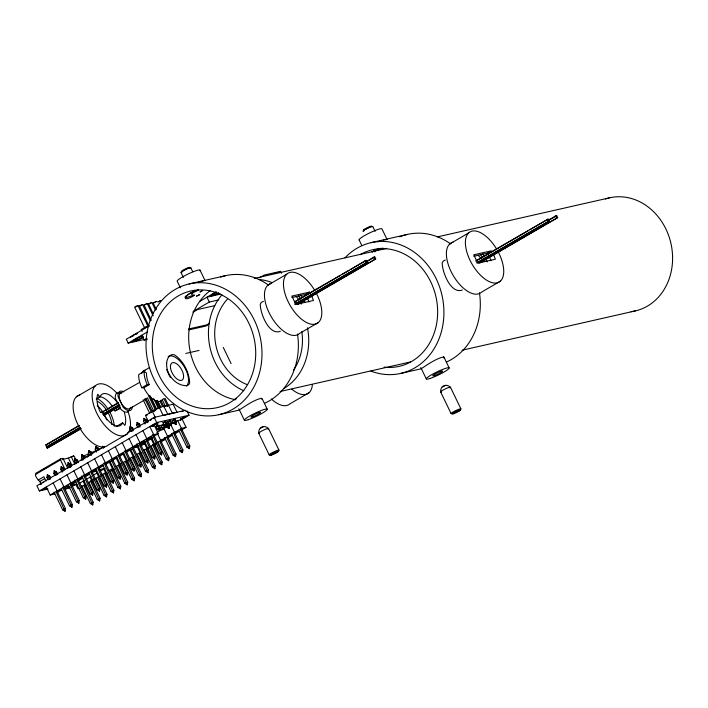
<?xml version="1.0" encoding="UTF-8"?>
<svg xmlns="http://www.w3.org/2000/svg" width="708" height="708" viewBox="0 0 708 708"><rect width="100%" height="100%" fill="white"/><g stroke="black" fill="none" stroke-linecap="round" stroke-linejoin="round"><path stroke-width="1.06" d="M262.057 399.471L261.447 398.25C253.676 399.967 245.499 406.073 239.561 409.737M443.987 358.195L443.385 356.965C435.995 358.54 426.517 365.195 421.711 368.425M47.87 479.334L46.914 477.36L47.356 474.696L49.772 476.103L50.728 478.077M54.773 475.307L53.817 473.342L54.259 470.678L56.675 472.086L57.631 474.05M62.145 472.271L60.72 469.315L61.162 466.652L63.578 468.059L64.525 470.024M68.57 467.262L67.623 465.298L68.065 462.625L70.481 464.032L71.428 466.006M54.047 492.122L62.614 509.831L65.021 511.238L65.472 508.574L57.383 491.848M75.473 463.236L74.526 461.271L74.968 458.607L77.376 460.014L78.331 461.979M64.286 487.821L72.366 504.547L71.924 507.211L69.508 505.804L61.428 489.086M82.854 460.2L81.42 457.244L81.871 454.58L84.279 455.987L85.234 457.961M68.331 485.06L76.411 501.786L78.827 503.193L79.269 500.529L66.995 474.864M89.279 455.191L88.323 453.226L88.766 450.562L91.182 451.969L92.137 453.934M74.756 480.051L83.314 497.759L85.73 499.167L86.172 496.503L78.084 479.776M96.651 452.155L95.226 449.199L95.668 446.536L98.085 447.943L99.032 449.907M84.987 475.758L93.075 492.476L92.633 495.149L90.217 493.733L81.659 476.033M81.774 485.83L90.341 503.538L92.748 504.946L93.199 502.282L85.11 485.555M87.695 462.793L99.978 488.458L99.527 491.122L97.12 489.715L89.031 472.988M92.013 481.529L100.093 498.255L99.651 500.928L97.235 499.512L89.155 482.794M95.934 468.962L104.023 485.688L106.43 487.095L106.873 484.431L98.793 467.705M96.058 478.767L104.138 495.494L106.554 496.901L106.997 494.237L98.916 477.511M105.696 463.687L113.776 480.413L113.333 483.077L110.917 481.67L102.837 464.944M102.952 474.741L111.041 491.467L113.457 492.874L113.899 490.21L105.811 473.484M108.404 450.722L120.679 476.387L120.236 479.05L117.82 477.643L109.74 460.917M130.679 431.048L129.732 429.083L130.175 426.42L132.591 427.827L133.538 429.791M109.855 470.723L117.944 487.449L120.36 488.856L120.802 486.184L112.714 469.466M116.634 456.899L124.723 473.617L127.139 475.033L127.582 472.36L119.493 455.633M137.582 427.03L136.635 425.066L137.078 422.393L139.494 423.8L140.441 425.774M119.617 465.439L127.706 482.166L127.254 484.83L124.847 483.422L116.758 466.696M123.537 452.872L131.626 469.599L134.042 471.006L134.485 468.342L126.396 451.615M144.963 423.986L143.538 421.039L143.981 418.375L146.397 419.782L147.822 422.729M123.661 462.678L131.741 479.396L134.157 480.803L134.6 478.139L126.52 461.412M130.44 448.845L138.529 465.572L140.936 466.979L141.388 464.315L133.299 447.589M133.423 457.395L141.503 474.121L141.06 476.785L138.644 475.378L130.564 458.651M136.865 443.845L145.423 461.554L147.839 462.961L148.282 460.288L140.202 443.571M137.467 454.625L145.547 471.351L147.963 472.758L148.406 470.094L140.317 453.368M144.246 440.801L152.326 457.527L154.742 458.934L155.185 456.271L147.105 439.544M158.84 425.048L160.265 427.995L159.822 430.668L157.406 429.26L155.981 426.305M143.892 449.624L152.45 467.324L154.866 468.74L155.309 466.068L147.22 449.35M160.601 425.26L162.026 428.207L164.442 429.614L164.884 426.951L163.459 423.995M153.999 435.517L162.088 452.244L161.645 454.908L159.229 453.501L151.14 436.783M165.743 421.021L167.168 423.977L166.725 426.641L164.309 425.234L162.884 422.278M154.123 445.323L162.212 462.05L161.76 464.714L159.353 463.306L151.264 446.58M168.079 422.95L169.504 425.897L169.062 428.57L166.654 427.163L165.699 425.189M167.504 421.233L168.929 424.18L171.345 425.596L171.787 422.924L170.363 419.977M158.167 442.553L166.256 459.28L168.663 460.687L169.106 458.023L160.548 440.314M174.982 418.924L176.407 421.88L175.965 424.543L173.548 423.136L172.124 420.18M164.592 437.553L173.15 455.262L175.566 456.669L176.009 454.005L167.929 437.279M174.832 433.252L182.912 449.978L182.469 452.642L180.053 451.235L171.495 433.526M181.257 428.243L189.815 445.952L189.372 448.624L186.956 447.208L178.867 430.491M278.987 450.182L268.518 428.517C264.19 424.358 258.154 427.278 258.73 433.252L269.199 454.917M460.917 408.897L450.447 387.232C446.12 383.072 440.084 385.993 440.659 391.966L451.129 413.631M144.786 328.167L134.626 307.148L135.361 306.546L137.954 305.537L148.114 326.556L147.184 326.76M137.954 305.537L137.219 306.13M148.946 326.158L139.414 305.874L142.573 304.484L150.423 320.724M151.255 320.335L144.034 304.829L147.193 303.44L153.202 315.856M147.193 303.44L146.459 304.033M153.105 313.555L148.521 303.918L151.813 302.387L155.512 310.033M156.344 309.635L153.114 302.953L156.441 301.343L155.698 301.935M263.5 426.552L262.42 427.331M182.478 271.182L187.921 268.137M80.712 460.607L82.615 458.12M82.562 459.828L83.96 458.908M86.987 456.704L88.58 455.731L87.137 457.032L88.261 456.147M147.512 422.375L146.83 422.366M165.876 421.587L163.044 422.835L163.875 422.649M175.115 419.49L172.283 420.738L173.115 420.552M364.416 229.896L370.682 226.578M386.718 239.738L387.028 239.393L383.24 240.127M160.893 300.511L157.734 301.9L159.07 301.519M41.144 483.591L39.949 484.555L40.4 484.555M48.206 479.75L50.206 478.696M68.915 467.678L69.419 467.342M89.615 455.607L90.128 455.271M103.926 447.226L103.518 447.766M131.024 431.473L131.538 431.137M151.565 419.216L150.37 420.18L150.822 420.18M169.991 420.879L170.646 420.34L167.911 421.791M167.708 423.853L168.362 423.322L166.778 423.844M95.943 470.431L95.27 470.802M445.04 385.648L443.943 386.249M200.152 292.006L202.771 290.386A12.682 1.699 -25.8 0 1 200.09 291.873M149.149 325.928L126.298 339.247L128.175 343.132L144.167 339.504M128.175 343.132L147.432 331.902M199.408 301.599L216.02 291.917M141.759 335.211L144.105 340.061L146.937 338.406M193.249 311.414L209.311 302.042L218.79 299.891M192.841 312.29L197.55 309.555L214.798 305.635M259.632 277.713L264.155 275.076L280.536 271.359L281.474 273.297M278.625 272.465L280.536 271.359M76.455 396.781L95.474 385.701M267.783 285.244L286.802 274.155M209.674 323.211L206.86 324.848L188.532 329.008M208.798 324.37L205.957 326.025L188.894 329.893M143.06 371.302L149.645 367.461M96.2 399.073L99.996 396.861A18.125 9.009 59.8 0 1 118.077 403.649M143.83 387.763L149.264 384.594A17.399 8.646 59.8 0 1 146.521 373.036L144.149 371.417L138.715 374.585A20.116 10.001 59.8 0 0 141.848 387.754L143.83 387.763A17.399 8.646 59.8 0 0 163.061 399.011M120.201 393.312L139.441 382.515M141.848 387.754L147.282 384.586L149.264 384.594M80.208 427.685L46.719 446.819L45.79 444.872L79.128 425.437M101.04 412.658L118.192 402.666M47.834 444.075L79.269 425.738M102.138 412.41L104.041 411.304M105.943 410.189L118.333 402.967M310.343 293.758L309.414 292.112L305.334 294.484L291.9 297.537M294.581 301.732L366.178 260.385L367.116 262.323L295.661 303.98M294.723 302.042L340.451 275.385M342.362 274.27L349.026 270.385M350.938 269.27L366.178 260.385M46.719 446.819L80.066 427.375M102.934 414.047L119.13 404.604M103.076 414.348L119.271 404.914M366.151 261.633L373.709 257.225L374.798 256.977L375.736 258.916L298.307 304.059M367.248 261.385L374.798 256.977M46.259 446.217L47.197 448.155L80.252 428.889M103.855 415.127L119.909 405.764M81.34 428.641L47.197 448.155M104.005 415.428L120.059 406.073M294.572 304.228L367.116 262.323M375.736 258.916L297.21 304.307L296.271 302.369M113.643 408.428A18.125 9.009 59.8 0 1 114.979 410.932L120.413 407.764M120.422 408.41L114.979 410.932M130.104 408.392L146.406 398.887M67.747 468.298L62.941 458.35L60.543 458.89L36.303 473.024A1.965 1.876 37.5 0 0 35.851 473.307C33.701 477.148 40.604 480.785 41.259 484.369M115.979 426.676L122.634 422.8L124.9 425.393A21.744 10.806 59.8 0 0 124.289 412.454M41.56 470.457L46.923 467.333M35.471 474.484L60.472 459.917A1.018 0.504 59.8 0 1 60.543 458.89M62.269 459.465L68.41 458.076L73.526 455.943A1.018 0.504 59.8 0 1 74.473 456.74L75.889 459.66M71.667 457.032L73.526 455.943M148.503 421.702L145.467 415.419L159.265 407.365L173.133 404.224L177.035 412.304L163.176 415.454L155.999 400.578M38.161 480.051L43.869 476.723L45.949 481.033M166.787 406.277L168.504 405.268M39.852 481.458L44.604 478.688M46.914 477.36L49.772 476.103M53.817 473.342L56.675 472.086M60.72 469.315L63.578 468.059M67.623 465.298L70.481 464.032M74.526 461.271L77.376 460.014M81.42 457.244L84.279 455.987M88.323 453.226L91.182 451.969M95.226 449.199L98.085 447.943M129.732 429.083L132.591 427.827M136.635 425.066L139.494 423.8M143.538 421.039L146.397 419.782M449.713 243.959L468.731 232.87M104.607 446.305L36.887 485.785L39.391 490.963L48.011 488.998M127.502 432.96L154.211 417.393L185.478 410.295M127.166 433.96L108.147 445.049A28.993 14.408 59.8 0 1 79.5 427.57A28.993 14.408 59.8 0 1 79.792 395.046M318.494 322.423L299.475 333.512A28.993 14.408 59.8 0 1 270.828 316.025A28.993 14.408 59.8 0 1 271.12 283.51M39.391 490.963L156.707 422.561L189.054 415.224L186.974 410.914M152.707 426.543L154.433 425.535L158.335 433.623L154.025 436.137M157.406 429.26L160.265 427.995M164.309 425.234L167.168 423.977M168.929 424.18L171.787 422.924M156.831 432.367L162.867 428.844M167.185 426.331L163.734 428.34L167.637 436.42L172.265 435.376L167.946 437.889M168.911 425.322L174.088 422.304M175.814 421.295L182.16 419.242L186.062 427.331L180.885 430.349M46.285 486.936L50.197 495.016L153.716 434.668L158.335 433.623M166.654 427.163L169.504 425.897M173.548 423.136L176.407 421.88M180.434 420.251L189.054 415.224M57.41 492.458L61.72 489.945L57.1 490.998L53.189 482.909M64.304 488.44L68.623 485.927L64.003 486.971L60.092 478.891M71.207 484.414L75.526 481.9L70.897 482.953M78.11 480.396L82.42 477.873L77.8 478.927L73.897 470.838M85.013 476.369L89.323 473.856L84.703 474.9L80.792 466.82M91.916 472.342L96.226 469.829L91.606 470.882M98.81 468.324L103.129 465.811L98.509 466.855L94.598 458.775M105.713 464.298L116.926 457.757L112.306 458.811M119.519 456.253L123.829 453.74L119.209 454.784L115.298 446.704M126.422 452.226L137.635 445.695L133.016 446.739L129.104 438.659M140.219 444.181L144.936 441.341M147.122 440.155L151.432 437.641M138.573 445.482L134.874 447.633L138.901 446.721M70.853 485.077L76.42 481.821M78.278 480.741L82.925 478.033M85.712 476.413L89.429 474.245M91.288 473.156L95.934 470.448M147.052 440.951L152.662 437.677M145.326 442.155L141.051 443.606M147.848 440.677L152.662 437.871L150.716 438.314M65.003 487.308L65.817 488.989L69.703 486.723M140.83 445.952L144.529 443.801L140.503 444.712M70.092 487.538L65.817 488.989M71.694 486.6L75.384 484.449M79.977 483.006L84.615 480.298M86.473 479.21L91.12 476.502M92.978 475.422L97.624 472.714M100.412 471.085L105.058 468.377L98.97 469.758M81.376 486.715L84.827 484.706L83.084 481.113M88.279 482.697L98.624 476.661L100.474 476.236M101.217 475.148L105.527 472.634L103.793 469.041M108.979 470.625L112.43 468.608L109.386 462.324M115.882 466.599L121.059 463.581M122.785 462.572L128.077 460.147M128.821 459.058L133.131 456.545L130.095 450.253M136.582 454.527L140.034 452.518L136.998 446.226M143.485 450.509L181.443 428.375L186.062 427.331M85.128 486.166L86.854 485.166M92.031 482.148L93.757 481.139M105.837 474.103L107.563 473.094M110.147 471.59L114.466 469.068M119.643 466.05L121.36 465.05M126.537 462.032L128.263 461.023M133.44 458.005L135.166 457.005M140.343 453.987L142.069 452.978M154.149 445.934L155.875 444.934M161.043 441.916L165.362 439.403L160.743 440.447L157.264 433.261M174.849 433.871L179.159 431.349L174.54 432.402L170.637 424.313M234.383 399.701L236.295 398.586M473.829 256.252L487.263 253.199L491.343 250.827L473.767 254.809L477.811 263.181L495.388 259.199L493.671 254.942M475.564 261.004L548.107 219.099L549.045 221.038L477.59 262.695M476.652 260.756L528.106 230.764M530.009 229.657L548.107 219.099M548.089 220.347L555.638 215.94L556.736 215.692L557.674 217.63L480.236 262.774M549.178 220.1L556.736 215.692M476.502 262.942L549.045 221.038M479.148 263.022L557.674 217.63M62.614 509.831L65.472 508.574M69.508 505.804L72.366 504.547M76.411 501.786L79.269 500.529M83.314 497.759L86.172 496.503M90.217 493.733L93.075 492.476M97.12 489.715L99.978 488.458M110.917 481.67L113.776 480.413M117.82 477.643L120.679 476.387M131.626 469.599L134.485 468.342M138.529 465.572L141.388 464.315M145.423 461.554L148.282 460.288M159.229 453.501L162.088 452.244M90.341 503.538L93.199 502.282M97.235 499.512L100.093 498.255M111.041 491.467L113.899 490.21M117.944 487.449L120.802 486.184M138.644 475.378L141.503 474.121M145.547 471.351L148.406 470.094M152.45 467.324L155.309 466.068M159.353 463.306L162.212 462.05M166.256 459.28L169.106 458.023M173.15 455.262L176.009 454.005M180.053 451.235L182.912 449.978M186.956 447.208L189.815 445.952M309.095 392.674L290.076 403.764A28.993 14.408 59.8 0 1 271.359 399.011M500.423 281.138L481.405 292.227A28.993 14.408 59.8 0 1 452.757 274.739A28.993 14.408 59.8 0 1 453.049 242.225M141.839 305.077L141.025 305.511M151.078 302.98L150.264 303.413M160.327 300.882L159.504 301.316M145.335 423.092L146.069 422.703M138.432 427.11L139.927 426.393M76.322 463.324L77.057 462.935M62.516 471.369L63.251 470.979M55.622 475.387L56.348 475.006M164.637 422.313L165.362 421.924M162.353 425.287C166.486 423.039 158.902 426.101 161.592 425.623M173.876 420.216L174.611 419.826M46.648 488.077L42.453 489.724L46.339 487.458M161.76 430.013L162.495 429.632M280.35 331.309C268.881 335.689 260.208 313.202 260.261 304.21L261.332 302.351L263.429 301.36M462.28 290.023C450.81 294.404 442.146 271.916 442.199 262.925L443.261 261.066L445.359 260.084M194.496 295.378L191.797 296.847A12.434 2.965 -36.9 0 1 185.434 298.289L186.292 296.192L190.036 293.28L197.895 289.935M300.555 302.617L302.139 301.794M482.493 261.332L484.077 260.509M136.396 306.564L135.555 306.936M145.644 304.467L143.866 305.051M154.884 302.369L153.114 302.953M152.893 418.517L154.264 417.915M132.263 430.747L133.024 430.411M88.42 453.916L84.517 455.633L85.456 457.58M91.35 452.624L96.235 450.483M98.182 449.615L104.041 447.04M90.854 454.89L91.615 454.554M168.495 421.596L169.256 421.26M70.154 466.953L70.915 466.625M42.471 482.891L43.843 482.29M140.591 305.714L139.246 306.095M149.831 303.617L148.485 303.998M261.588 427.729L260.305 428.101M443.518 386.444L442.314 386.842M380.869 248.296L371.966 251.995A12.682 1.699 -25.8 0 1 377.576 249.03M181.991 411.622L183.036 411.277M77.818 462.598L78.393 462.413M57.109 474.67L57.693 474.475M377.718 241.782L380.665 240.835M198.727 282.12L200.054 281.731M201.311 281.412L203.329 280.934M189.08 283.952L225.463 275.695M371.01 242.667L407.392 234.41M254.287 278.448L386.701 248.393M437.296 236.915L609.535 197.824M220.657 294.086L206.966 297.192L209.311 302.042M148.768 325.866L146.653 326.344L141.219 329.512L142.158 331.45M309.414 292.112L291.838 296.094L295.882 304.467L313.458 300.475L311.741 296.227M144.105 340.061L147.299 339.336M185.806 353.442L199.09 350.433M155.141 410.764L152.362 411.392L155.406 417.676M145.467 415.419L147.308 414.994M280.103 391.515L410.357 361.956M462.032 350.23L635.35 310.901M45.79 444.872L46.878 444.624M154.433 425.535L149.813 426.588L153.716 434.668M164.884 426.951L162.026 428.207L163.176 427.951M218.922 414.684L239.26 410.074M400.861 373.399L421.189 368.788M151.583 437.588L146.813 438.695L142.91 430.606M148.68 439.5L150.618 439.066M144.538 441.668L139.918 442.712L136.007 434.632M143.087 442.42L145.034 441.978M142.149 442.73L145.175 442.04M47.808 466.811L48.356 466.687M130.732 449.713L126.112 450.766L122.201 442.677M155.689 444.049L153.84 444.474L150.795 438.181M148.786 448.076L146.937 448.491L143.901 442.208M110.032 461.784L105.403 462.828L101.501 454.748M155.185 456.271L152.326 457.527L153.477 457.271M127.582 472.36L124.723 473.617L125.865 473.36M72.482 485.113L74.42 484.67M72.03 485.467L77.101 484.316M69.8 487.361L67.862 487.803L67.048 486.122M50.197 495.016L54.817 493.972M79.774 488.308L77.924 488.724L75.756 484.237M106.873 484.431L104.023 485.688L105.165 485.431M134.6 478.139L131.741 479.396L132.892 479.139M127.706 482.166L124.847 483.422L125.989 483.166L127.254 484.83L118.475 465.696M106.997 494.237L104.138 495.494L105.288 495.228M204.612 280.669L205.099 280.678L200.01 270.146M99.996 396.861L97.739 394.267A21.744 10.806 59.8 0 0 100.403 412.304L102.218 411.897A18.125 9.009 59.8 0 0 122.634 422.8M174.699 422.88L175.965 424.543L173.841 419.189M188.098 446.952L189.372 448.624L180.584 429.49M167.796 426.897L169.062 428.57L166.938 423.207M165.46 424.977L166.725 426.641L164.592 421.287M181.204 450.978L182.469 452.642L173.203 432.526M158.557 428.995L159.822 430.668L157.689 425.304M143.981 418.375L146.202 422.003M137.078 422.393L139.768 427.012M160.38 453.244L161.645 454.908L152.379 434.8M160.495 463.041L161.76 464.714L152.503 444.597M130.175 426.42L132.874 431.039M139.795 475.112L141.06 476.785L132.272 457.651M118.971 477.387L120.236 479.05L111.448 459.917M88.766 450.562L91.465 455.182M112.068 481.405L113.333 483.077L104.067 462.961M81.871 454.58L84.084 458.218M98.262 489.449L99.527 491.122L90.748 471.988M98.385 499.255L99.651 500.928L90.394 480.812M68.065 462.625L70.756 467.245M91.359 493.476L92.633 495.149L83.367 475.033M61.162 466.652L63.384 470.289M70.658 505.547L71.924 507.211L62.667 487.104M487.263 253.199L488.201 254.845M104.536 414.835L106.837 419.879M555.638 215.94L556.577 217.878M547.019 219.347L547.957 221.285M386.993 239.322L381.939 228.861A12.682 1.699 -25.8 0 0 368.275 233.596A12.682 1.699 -25.8 0 0 359.682 240.109M443.642 356.496L449.155 367.903M372.753 226.516L375.134 231.445M373.709 257.225L374.647 259.163M359.098 239.906L361.859 245.614M420.8 367.541L426.313 378.948M365.089 260.632L366.027 262.571M262.164 398.728L267.226 409.189M190.824 267.801L192.726 271.739M223.286 347.451L231.109 363.62M181.036 272.536L183.416 277.456M180.39 287.846L177.168 281.191A12.682 1.699 -25.8 0 1 189.328 273.438A12.682 1.699 -25.8 0 1 199.815 270.721M238.87 408.826L244.384 420.233M177.531 420.295L181.443 428.375M164.999 398.268L172.416 413.357M163.849 398.524L167.654 406.401M162.141 399.524L165.468 406.41M163.884 406.321L167.796 414.401M160.849 400.294L164.176 407.189M160.176 401.542L162.557 406.463M169.212 420.233L171.345 425.596M157.99 401.56L160.849 407.463M157.141 400.321L160.468 407.206M155.751 400.365L159.557 408.233M153.654 398.657L158.415 408.489M150.043 395.719L156.698 409.49M150.14 396.453L156.326 409.242M148.521 395.728L155.654 410.481M162.318 424.26L164.442 429.614M166.778 437.535L175.566 456.669M147.282 397.71L153.946 411.481M145.998 398.48L152.185 411.277M154.211 417.393L156.707 422.561M144.848 398.746L151.512 412.516M143.14 399.746L149.795 413.516M159.875 441.562L168.663 460.687M145.954 439.801L154.742 458.934M146.078 449.607L154.866 468.74M139.051 443.827L147.839 462.961M139.175 453.633L147.963 472.758M132.148 447.854L140.936 466.979M124.776 450.89L134.042 471.006M122.758 453.377L126.236 460.563M125.369 461.678L134.157 480.803M118.351 455.899L127.139 475.033M115.855 457.403L119.333 464.59M102.607 446.164L103.554 448.129M111.572 469.723L120.36 488.856M97.89 450.173L95.668 446.536L96.138 448.137M104.669 473.749L113.457 492.874M97.642 467.97L106.43 487.095M96.456 472.165L98.624 476.661M97.766 477.767L106.554 496.901M89.987 477.086L91.73 480.679M77.181 462.244L74.968 458.607L75.437 460.209M71.127 456.492L74.977 464.448M83.96 485.812L92.748 504.946M68.41 458.076L71.773 465.041M76.942 480.042L85.73 499.167M60.472 459.917L65.189 469.678M70.039 484.06L78.827 503.193M56.481 474.307L54.259 470.678L54.728 472.28M50.056 479.316L47.356 474.696L47.825 476.298M56.242 492.104L65.021 511.238M489.6 257.314L490.971 260.721M307.67 298.599L309.042 302.006M143.45 336.84A5.797 0.779 -25.8 0 1 136.423 340.291A5.797 0.779 -25.8 0 1 135.033 339.805A5.797 0.779 -25.8 0 1 141.821 336.273M275.173 272.863A7.974 1.071 -25.8 0 1 276.368 272.881M130.582 337.362A7.974 1.071 -25.8 0 1 137.157 333.3M143.512 337.229A7.974 1.071 -25.8 0 1 132.334 341.61A7.974 1.071 -25.8 0 1 142.689 335.574M218.657 292.9A5.797 0.779 -25.8 0 1 213.179 294.794A5.797 0.779 -25.8 0 1 216.621 292.183M132.945 336.096A5.797 0.779 -25.8 0 1 133.697 335.548M135.954 334.238A5.797 0.779 -25.8 0 1 137.29 333.565M218.781 293.156A7.974 1.071 -25.8 0 1 211.249 295.767A7.974 1.071 -25.8 0 1 215.984 292.174M478.112 255.261A10.877 5.407 59.8 0 1 481.006 258.739M383.232 248.181A5.434 0.726 -25.8 0 1 382.736 248.827M374.647 251.765A5.434 0.726 -25.8 0 1 375.603 251.172M376.753 250.535A5.434 0.726 -25.8 0 1 382.409 248.172M363.788 231.259A5.434 0.726 -25.8 0 1 366.903 228.551A5.434 0.726 -25.8 0 1 372.674 226.764M364.018 230.295A4.708 0.628 -25.8 0 1 367.266 227.675A4.708 0.628 -25.8 0 1 371.364 226.746M482.661 253.721A18.125 9.009 59.8 0 1 484.732 256.871M486.069 259.376A18.125 9.009 59.8 0 1 487.175 261.933M498.158 251.782A28.993 14.408 59.8 0 1 490.219 282.032A28.993 14.408 59.8 0 1 465.722 238.844A28.993 14.408 59.8 0 1 496.547 248.942M451.952 413.64A5.434 0.726 -25.8 0 1 452.952 412.083A5.434 0.726 -25.8 0 1 459.563 409.029A5.434 0.726 -25.8 0 1 459.713 410.047M441.473 391.975A5.434 0.726 -25.8 0 1 445.226 388.949A5.434 0.726 -25.8 0 1 449.952 387.869M480.36 254.358A20.116 10.001 59.8 0 1 482.652 257.854M399.746 236.826A67.048 57.49 77.2 0 1 450.509 243.844M479.449 292.705A67.048 57.49 77.2 0 1 446.748 361.93M344.991 257.836A67.048 57.49 77.2 0 1 441.969 295.209A67.048 57.49 77.2 0 1 370.842 371.054M360.142 254.676A59.799 51.268 77.2 0 1 436.137 297.617A59.799 51.268 77.2 0 1 384.055 367.133M312.387 384.497A28.993 14.408 59.8 0 1 291.802 389.17M181.85 272.545A5.434 0.726 -25.8 0 1 184.965 269.837A5.434 0.726 -25.8 0 1 190.744 268.049M192.328 294.209A5.434 0.726 -25.8 0 1 192.709 293.05A5.434 0.726 -25.8 0 1 198.567 290.085M181.593 271.651A4.708 0.628 -25.8 0 1 185.894 268.695A4.708 0.628 -25.8 0 1 189.434 268.031M270.022 454.925A5.434 0.726 -25.8 0 1 271.022 453.368A5.434 0.726 -25.8 0 1 277.633 450.315A5.434 0.726 -25.8 0 1 277.784 451.332M259.544 433.261A5.434 0.726 -25.8 0 1 263.296 430.234A5.434 0.726 -25.8 0 1 268.022 429.154M298.431 295.643A20.116 10.001 59.8 0 1 300.723 299.139M141.706 373.328A17.399 8.646 59.8 0 1 145.06 370.257M170.531 377.461A17.399 8.646 59.8 0 1 168.292 373.505M167.814 372.496A17.399 8.646 59.8 0 1 166.645 369.426M168.115 356.584A17.399 8.646 59.8 0 1 183.921 366.231A17.399 8.646 59.8 0 1 186.531 386.002M147.282 384.586A20.116 10.001 59.8 0 1 144.149 371.417M235.799 399.755A59.799 51.268 77.2 0 1 190.532 353.009A59.799 51.268 77.2 0 1 210.055 290.731M220.639 277.058A67.048 57.49 77.2 0 1 268.58 285.129M297.51 333.981A67.048 57.49 77.2 0 1 264.819 403.206M194.178 294.732A12.682 1.699 -25.8 0 1 184.983 297.36M185.177 296.776A12.682 1.699 -25.8 0 1 186.133 295.856M187.788 294.67A12.682 1.699 -25.8 0 1 194.656 290.802M296.183 296.546A10.877 5.407 59.8 0 1 299.077 300.024M300.475 302.493A10.877 5.407 59.8 0 1 301.201 304.201M97.686 401.445A18.125 9.009 59.8 0 1 106.669 410.304M108.138 412.737A18.125 9.009 59.8 0 1 111.882 424.685M97.279 405.649A18.125 9.009 59.8 0 1 103.138 412.366M98.89 396.71A18.125 9.009 59.8 0 1 112.643 406.817M97.244 398.445A21.744 10.806 59.8 0 1 108.023 409.065M109.501 411.49A21.744 10.806 59.8 0 1 114.271 426.331M127.944 411.401A28.993 14.408 59.8 0 1 116.032 434.464A28.993 14.408 59.8 0 1 92.137 394.914A28.993 14.408 59.8 0 1 116.988 393.276M300.732 295.006A18.125 9.009 59.8 0 1 301.803 296.546M304.139 300.661A18.125 9.009 59.8 0 1 304.9 302.36M316.228 293.068A28.993 14.408 59.8 0 1 308.29 323.317A28.993 14.408 59.8 0 1 283.793 280.12A28.993 14.408 59.8 0 1 314.618 290.227M129.608 408.419A10.877 5.407 59.8 0 1 121.891 410.171L120.431 408.737L115.342 398.206L115.262 396.453A10.877 5.407 59.8 0 1 121.103 393.418M130.812 407.339A9.062 4.505 59.8 0 1 121.767 403.941A9.062 4.505 59.8 0 1 121.245 392.772M132.325 406.834A10.877 5.407 59.8 0 1 124.608 408.587L123.148 407.153L118.059 396.622L117.979 394.869A10.877 5.407 59.8 0 1 123.82 391.834M243.844 390.754A57.994 49.719 77.2 0 1 221.949 294.864M258.659 279.456A57.994 49.719 77.2 0 1 271.633 282.43M307.467 327.822A57.994 49.719 77.2 0 1 283.589 388.674M605.367 199.01A57.994 49.719 77.2 0 1 670.91 243.278A57.994 49.719 77.2 0 1 631.076 311.653M247.163 384.621A50.737 43.507 77.2 0 1 227.595 298.944M301.812 331.574A50.737 43.507 77.2 0 1 293.36 370.275M166.654 363.231C165.938 374.213 175.513 385.984 186.85 385.692L188.717 384.736L189.691 382.922C189.204 372.249 183.363 360.531 174.221 354.743L171.84 354.646C168.283 355.85 166.849 359.788 166.654 363.231M94.553 471.74L96.5 470.847L94.642 471.661M196.55 296.086L199.718 294.616L196.55 296.086M153.149 424.995L152.875 425.349L155.751 424.411L158.265 422.747L153.149 424.995M156.406 425.508L157.663 424.95L156.406 425.508M156.291 426.659L159.123 425.419L156.291 426.659M180.876 418.711L180.602 419.065L183.478 418.118L185.992 416.454L180.876 418.711M273.341 453.182L271.155 454.625L277.66 451.766L273.341 453.182M455.271 411.897L453.093 413.339L459.589 410.481L455.271 411.897M453.536 413.755A4.708 0.628 -25.8 0 0 460.51 410.074A4.708 0.628 -25.8 0 0 454.97 411.897A4.708 0.628 -25.8 0 0 453.536 413.755M434.508 375.567A5.434 0.726 -25.8 0 0 442.544 371.311A5.434 0.726 -25.8 0 0 436.155 373.408A5.434 0.726 -25.8 0 0 434.508 375.567M430.199 378.408A12.682 1.699 -25.8 0 0 448.961 368.487A12.682 1.699 -25.8 0 0 434.048 373.39A12.682 1.699 -25.8 0 0 430.199 378.408M271.606 455.04A4.708 0.628 -25.8 0 0 278.58 451.359A4.708 0.628 -25.8 0 0 273.04 453.182A4.708 0.628 -25.8 0 0 271.606 455.04M170.54 368.063A9.965 4.956 59.8 0 0 181.319 380.417A9.965 4.956 59.8 0 0 179.204 366.098A9.965 4.956 59.8 0 0 170.54 368.063M149.538 322.326A67.048 57.49 77.2 0 0 213.984 415.552A67.048 57.49 77.2 0 0 248.481 310.069A67.048 57.49 77.2 0 0 149.538 322.326M155.424 325.246A59.799 51.268 77.2 0 0 212.904 408.392A59.799 51.268 77.2 0 0 243.676 314.317A59.799 51.268 77.2 0 0 155.424 325.246M252.57 416.844A5.434 0.726 -25.8 0 0 260.615 412.596A5.434 0.726 -25.8 0 0 254.225 414.693A5.434 0.726 -25.8 0 0 252.57 416.844M248.269 419.694A12.682 1.699 -25.8 0 0 267.031 409.773A12.682 1.699 -25.8 0 0 252.119 414.676A12.682 1.699 -25.8 0 0 248.269 419.694"/></g></svg>
